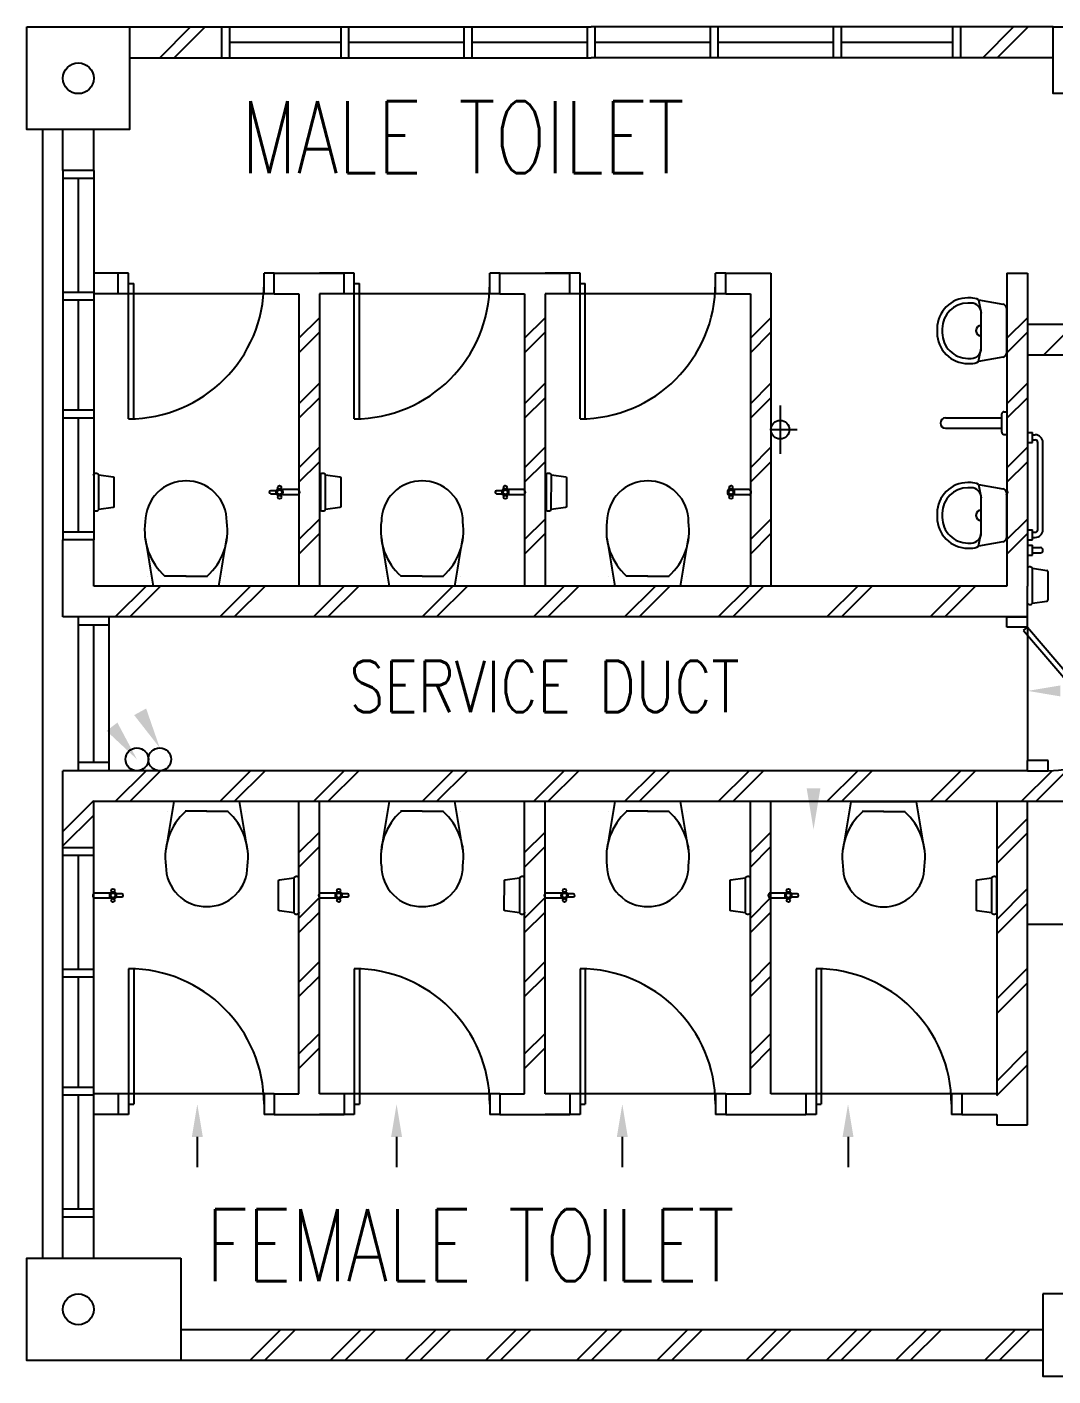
# Model space of a CAD drawing. Extents: x 1845062 to 1967303, y -845223 to -764674.
# Drawn here: x 1850165 to 1855165, y -790749 to -784174 of the extents above; entities that cross this region are included whole.
import ezdxf
from ezdxf.enums import TextEntityAlignment as Align

# ---------------------------------------------------------------- set-up
doc = ezdxf.new("R2010")
doc.units = 0
doc.header["$LTSCALE"] = 12
doc.header["$MEASUREMENT"] = 0
doc.linetypes.add('DIVIDE', pattern=[1.25, 0.5, -0.25, 0, -0.25, 0, -0.25])
doc.layers.get('0').update_dxf_attribs({"linetype": 'CONTINUOUS'})
for name, color, linetype in [('COL', 3, 'CONTINUOUS'), ('DIM', 7, 'CONTINUOUS'), ('DOOR', 5, 'CONTINUOUS'), ('DR', 7, 'CONTINUOUS'), ('DTEXT', 7, 'CONTINUOUS'), ('FITT', 5, 'CONTINUOUS'), ('H', 1, 'CONTINUOUS'), ('hatch', 7, 'CONTINUOUS'), ('RWDP', 145, 'CONTINUOUS'), ('SANI', 7, 'CONTINUOUS'), ('SP', 220, 'CONTINUOUS'), ('txt', 7, 'CONTINUOUS'), ('VP', 100, 'CONTINUOUS'), ('WALL', 2, 'CONTINUOUS'), ('WIN', 5, 'CONTINUOUS'), ('WP', 50, 'DIVIDE')]:
    doc.layers.add(name, color=color, linetype=linetype)
doc.styles.add('ROMANS', font='romans')

# ---------------------------------------------------------------- blocks, each defined once
blk = doc.blocks.new('UR1')
for p, q in [((104.2, 0), (-104.2, 0)), ((-150.5, -138.5), (-128.8, -20.5)), ((128.8, -20.5), (150.5, -138.5)), ((-150.5, -138.5), (-85, -125)), ((85, -125), (-85, -125)), ((150.5, -138.5), (85, -125)), ((-160, -175), (-160, -190)), ((-135, -175), (-135, -190)), ((135, -190), (135, -175)), ((160, -190), (160, -175)), ((-10, -315), (10, -315)), ((-10, -340), (10, -340))]:
    blk.add_line(p, q)
for centre, radius, start, end in [((-104.2, -25), 25, 90, 169.56252), ((104.2, -25), 25, 10.43748, 90), ((-85, -175), 50, 90, 180), ((0, -125), 26.1, 180, 0), ((85, -175), 50, 0, 90), ((-85, -175), 75, 150.86439, 180), ((-10, -190), 150, 180, 270), ((-10, -190), 125, 180, 270), ((10, -190), 125, 270, 0), ((10, -190), 150, 270, 0), ((85, -175), 75, 0, 29.13561)]:
    blk.add_arc(centre, radius, start, end)

msp = doc.modelspace()

# ---------------------------------------------------------------- linework, layer by layer
at = {"color": 0}
for p, q in [((1850239.7, -784674.1), (1850239.7, -790174.1)), ((1850750.4, -786851.4), (1850750.4, -786851.4)), ((1850940.4, -786851.4), (1850834.9, -786851.4)), ((1850939.5, -786851.4), (1851045, -786851.4)), ((1851129.5, -786851.4), (1851129.5, -786851.4)), ((1851900.6, -786851.4), (1851900.6, -786851.4)), ((1852090.6, -786851.4), (1851985.1, -786851.4)), ((1852089.7, -786851.4), (1852195.2, -786851.4)), ((1852279.7, -786851.4), (1852279.7, -786851.4)), ((1853000.2, -786851.4), (1853000.2, -786851.4)), ((1853190.2, -786851.4), (1853084.7, -786851.4)), ((1853189.3, -786851.4), (1853294.8, -786851.4)), ((1853379.3, -786851.4), (1853379.3, -786851.4)), ((1851099.8, -786899.1), (1850780.1, -786899.1)), ((1852250, -786899.1), (1851930.3, -786899.1)), ((1853349.6, -786899.1), (1853029.9, -786899.1)), ((1850850.8, -787996.8), (1850850.8, -787996.8)), ((1851200.2, -787949.1), (1850880.5, -787949.1)), ((1851040.8, -787996.8), (1850935.3, -787996.8)), ((1851039.9, -787996.8), (1851145.4, -787996.8)), ((1851229.9, -787996.8), (1851229.9, -787996.8)), ((1851900.6, -787996.8), (1851900.6, -787996.8)), ((1852250, -787949.1), (1851930.3, -787949.1)), ((1852090.6, -787996.8), (1851985.1, -787996.8)), ((1852089.7, -787996.8), (1852195.2, -787996.8)), ((1852279.7, -787996.8), (1852279.7, -787996.8)), ((1853000.2, -787996.8), (1853000.2, -787996.8)), ((1853349.6, -787949.1), (1853029.9, -787949.1)), ((1853190.2, -787996.8), (1853084.7, -787996.8)), ((1853189.3, -787996.8), (1853294.8, -787996.8)), ((1853379.3, -787996.8), (1853379.3, -787996.8)), ((1854149.9, -787998.1), (1854149.9, -787998.1)), ((1854499.3, -787950.3), (1854179.6, -787950.3)), ((1854339.9, -787998.1), (1854234.4, -787998.1)), ((1854339, -787998.1), (1854444.5, -787998.1)), ((1854529, -787998.1), (1854529, -787998.1)), ((1850994.8, -789584.1), (1850994.8, -789730.4)), ((1851965.8, -789584.1), (1851965.8, -789730.4)), ((1853065.8, -789584.1), (1853065.8, -789730.4)), ((1854165.8, -789584.1), (1854165.8, -789730.4))]:
    msp.add_line(p, q, dxfattribs=at)
at = {"color": 0, "linetype": 'Continuous'}
for p, q in [((1854641.1, -786079.5), (1854915.1, -786079.5)), ((1854641.1, -786079.5), (1854915.1, -786079.5)), ((1854915.1, -786149.5), (1854915.1, -786059.5)), ((1854915.1, -786149.5), (1854915.1, -786059.5)), ((1854925.1, -786049.5), (1854940.1, -786049.5)), ((1854641.1, -786129.5), (1854915.1, -786129.5)), ((1854641.1, -786129.5), (1854915.1, -786129.5)), ((1854925.1, -786159.5), (1854940.1, -786159.5))]:
    msp.add_line(p, q, dxfattribs=at)
for centre, radius, start, end in [((1854641.1, -786104.5), 25, 90, 270), ((1854925.1, -786059.5), 10, 90, 180), ((1854925.1, -786059.5), 10, 90, 180), ((1854925.1, -786149.5), 10, 180, 270), ((1854925.1, -786149.5), 10, 180, 270)]:
    msp.add_arc(centre, radius, start, end, dxfattribs=at)
at = {"color": 0}
for centre, radius, start, end in [((1850938.7, -786584.2), 197.4, 88.97321, 180.48306), ((1850941.2, -786584.2), 197.4, 359.51694, 91.02679), ((1852088.9, -786584.2), 197.4, 88.97321, 180.48306), ((1852091.4, -786584.2), 197.4, 359.51694, 91.02679), ((1853188.5, -786584.2), 197.4, 88.97321, 180.48306), ((1853191, -786584.2), 197.4, 359.51694, 91.02679), ((1851034.8, -786628.9), 296.7, 171.65588, 228.23122), ((1850845.1, -786628.9), 296.7, 311.76878, 8.34412), ((1852185, -786628.9), 296.7, 171.65588, 228.23122), ((1851995.3, -786628.9), 296.7, 311.76878, 8.34412), ((1853284.6, -786628.9), 296.7, 171.65588, 228.23122), ((1853094.9, -786628.9), 296.7, 311.76878, 8.34412), ((1874709.6, -782824.6), 24273.9, 189.10107, 189.66319), ((1827170.3, -782824.6), 24273.9, 350.33681, 350.89893), ((1875859.8, -782824.6), 24273.9, 189.10107, 189.66319), ((1828320.5, -782824.6), 24273.9, 350.33681, 350.89893), ((1876959.4, -782824.6), 24273.9, 189.10107, 189.66319), ((1829420.1, -782824.6), 24273.9, 350.33681, 350.89893), ((1851135.2, -788219.3), 296.7, 131.76878, 188.34412), ((1874810, -792023.6), 24273.9, 170.33681, 170.89893), ((1850945.5, -788219.3), 296.7, 351.65588, 48.23122), ((1827270.7, -792023.6), 24273.9, 9.10107, 9.66319), ((1852185, -788219.3), 296.7, 131.76878, 188.34412), ((1875859.8, -792023.6), 24273.9, 170.33681, 170.89893), ((1851995.3, -788219.3), 296.7, 351.65588, 48.23122), ((1828320.5, -792023.6), 24273.9, 9.10107, 9.66319), ((1853284.6, -788219.3), 296.7, 131.76878, 188.34412), ((1876959.4, -792023.6), 24273.9, 170.33681, 170.89893), ((1853094.9, -788219.3), 296.7, 351.65588, 48.23122), ((1829420.1, -792023.6), 24273.9, 9.10107, 9.66319), ((1854434.3, -788220.6), 296.7, 131.76878, 188.34412), ((1878109.1, -792024.9), 24273.9, 170.33681, 170.89893), ((1854244.6, -788220.6), 296.7, 351.65588, 48.23122), ((1830569.8, -792024.9), 24273.9, 9.10107, 9.66319), ((1851039.1, -788264.1), 197.4, 179.51694, 271.02679), ((1851041.6, -788264.1), 197.4, 268.97321, 0.48306), ((1852088.9, -788264.1), 197.4, 179.51694, 271.02679), ((1852091.4, -788264.1), 197.4, 268.97321, 0.48306), ((1853188.5, -788264.1), 197.4, 179.51694, 271.02679), ((1853191, -788264.1), 197.4, 268.97321, 0.48306), ((1854338.2, -788265.3), 197.4, 179.51694, 271.02679), ((1854340.7, -788265.3), 197.4, 268.97321, 0.48306)]:
    msp.add_arc(centre, radius, start, end, dxfattribs=at)
for points in [[(1855200.5, -787383.2), (1855200.5, -787436.6), (1855040.5, -787409.9)], [(1850968.1, -789584.1), (1851021.5, -789584.1), (1850994.8, -789424.1)], [(1851939.1, -789584.1), (1851992.4, -789584.1), (1851965.8, -789424.1)], [(1853039.1, -789584.1), (1853092.4, -789584.1), (1853065.8, -789424.1)], [(1854139.1, -789584.1), (1854192.4, -789584.1), (1854165.8, -789424.1)]]:
    msp.add_solid(points, dxfattribs=at)
at = {"layer": 'COL', "color": 0}
for points in [[(1850164.7, -784174.1), (1850664.7, -784174.1), (1850664.7, -784674.1), (1850164.7, -784674.1)], [(1850164.7, -784174.1), (1850664.7, -784174.1), (1850664.7, -784674.1), (1850164.7, -784674.1)], [(1855164.7, -784174.1), (1855664.7, -784174.1), (1855664.7, -784499.1), (1855164.7, -784499.1)], [(1850914.7, -790174.1), (1850914.7, -790674.1), (1850164.7, -790674.1), (1850164.7, -790174.1)], [(1855114.7, -790349.1), (1855114.7, -790749.1), (1855714.7, -790749.1), (1855714.7, -790349.1)]]:
    msp.add_lwpolyline(points, close=True, dxfattribs=at)
at = {"layer": 'DOOR', "color": 0}
for p, q in [((1854940.1, -787099.1), (1854940.1, -787049.1)), ((1854940.1, -787049.1), (1855040.1, -787049.1)), ((1854940.1, -787049.1), (1855040.1, -787049.1)), ((1855040.1, -787099.1), (1855040.1, -787049.1)), ((1855040.1, -787099.1), (1854940.1, -787099.1)), ((1855020.7, -787115), (1855040.1, -787099.1)), ((1855020.7, -787115), (1855494.3, -787670.1)), ((1855040.1, -787099.1), (1855513.1, -787653.6)), ((1855040.5, -787099.1), (1855040.5, -787749.1)), ((1855140.5, -787749.1), (1855040.5, -787749.1)), ((1855040.5, -787799.1), (1855040.5, -787749.1)), ((1855140.5, -787799.1), (1855140.5, -787749.1)), ((1855040.5, -787799.1), (1855140.5, -787799.1))]:
    msp.add_line(p, q, dxfattribs=at)
msp.add_arc((1855140.5, -787249.1), 550, 270, 312.65239, dxfattribs=at)
at = {"layer": 'DR', "color": 0}
for p, q in [((1850609.7, -785474.1), (1850609.7, -785374.1)), ((1850659.7, -785374.1), (1850609.7, -785374.1)), ((1850659.7, -786084.1), (1850659.7, -785374.1)), ((1850659.7, -785474.1), (1850659.7, -785374.1)), ((1851369.7, -785374.1), (1851319.7, -785374.1)), ((1851319.7, -785474.1), (1851319.7, -785374.1)), ((1851369.7, -785474.1), (1851369.7, -785374.1)), ((1851709.7, -785474.1), (1851709.7, -785374.1)), ((1851759.7, -785374.1), (1851709.7, -785374.1)), ((1851759.7, -786084.1), (1851759.7, -785374.1)), ((1851759.7, -785474.1), (1851759.7, -785374.1)), ((1852469.7, -785374.1), (1852419.7, -785374.1)), ((1852419.7, -785474.1), (1852419.7, -785374.1)), ((1852469.7, -785474.1), (1852469.7, -785374.1)), ((1852809.7, -785474.1), (1852809.7, -785374.1)), ((1852859.7, -785374.1), (1852809.7, -785374.1)), ((1852859.7, -786084.1), (1852859.7, -785374.1)), ((1852859.7, -785474.1), (1852859.7, -785374.1)), ((1853569.7, -785374.1), (1853519.7, -785374.1)), ((1853519.7, -785474.1), (1853519.7, -785374.1)), ((1853569.7, -785474.1), (1853569.7, -785374.1)), ((1850659.7, -785424.1), (1850684.7, -785424.1)), ((1850684.7, -786083.6), (1850684.7, -785424.1)), ((1851759.7, -785424.1), (1851784.7, -785424.1)), ((1851784.7, -786083.6), (1851784.7, -785424.1)), ((1852859.7, -785424.1), (1852884.7, -785424.1)), ((1852884.7, -786083.6), (1852884.7, -785424.1)), ((1850659.7, -785474.1), (1850609.7, -785474.1)), ((1851319.7, -785474.1), (1850659.7, -785474.1)), ((1851369.7, -785474.1), (1851319.7, -785474.1)), ((1851759.7, -785474.1), (1851709.7, -785474.1)), ((1852419.7, -785474.1), (1851759.7, -785474.1)), ((1852469.7, -785474.1), (1852419.7, -785474.1)), ((1852859.7, -785474.1), (1852809.7, -785474.1)), ((1853519.7, -785474.1), (1852859.7, -785474.1)), ((1853569.7, -785474.1), (1853519.7, -785474.1)), ((1853789.7, -786136.6), (1853917.8, -786136.6)), ((1850659.7, -788764.1), (1850659.7, -789474.1)), ((1850684.7, -788764.6), (1850684.7, -789424.1)), ((1851759.7, -788764.1), (1851759.7, -789474.1)), ((1851784.7, -788764.6), (1851784.7, -789424.1)), ((1852859.7, -788764.1), (1852859.7, -789474.1)), ((1852884.7, -788764.6), (1852884.7, -789424.1)), ((1854009.9, -788764.1), (1854009.9, -789474.1)), ((1854034.9, -788764.6), (1854034.9, -789424.1)), ((1850609.7, -789374.1), (1850609.7, -789474.1)), ((1850659.7, -789374.1), (1850609.7, -789374.1)), ((1850659.7, -789374.1), (1850659.7, -789474.1)), ((1851319.7, -789374.1), (1850659.7, -789374.1)), ((1851369.7, -789374.1), (1851319.7, -789374.1)), ((1851319.7, -789374.1), (1851319.7, -789474.1)), ((1851369.7, -789374.1), (1851369.7, -789474.1)), ((1851709.7, -789374.1), (1851709.7, -789474.1)), ((1851759.7, -789374.1), (1851709.7, -789374.1)), ((1851759.7, -789374.1), (1851759.7, -789474.1)), ((1852419.7, -789374.1), (1851759.7, -789374.1)), ((1852469.7, -789374.1), (1852419.7, -789374.1)), ((1852419.7, -789374.1), (1852419.7, -789474.1)), ((1852469.7, -789374.1), (1852469.7, -789474.1)), ((1852809.7, -789374.1), (1852809.7, -789474.1)), ((1852859.7, -789374.1), (1852809.7, -789374.1)), ((1852859.7, -789374.1), (1852859.7, -789474.1)), ((1853519.7, -789374.1), (1852859.7, -789374.1)), ((1853569.7, -789374.1), (1853519.7, -789374.1)), ((1853519.7, -789374.1), (1853519.7, -789474.1)), ((1853569.7, -789374.1), (1853569.7, -789474.1)), ((1853959.9, -789374.1), (1853959.9, -789474.1)), ((1854009.9, -789374.1), (1853959.9, -789374.1)), ((1854009.9, -789374.1), (1854009.9, -789474.1)), ((1854669.9, -789374.1), (1854009.9, -789374.1)), ((1854719.9, -789374.1), (1854669.9, -789374.1)), ((1854669.9, -789374.1), (1854669.9, -789474.1)), ((1854719.9, -789374.1), (1854719.9, -789474.1)), ((1850659.7, -789424.1), (1850684.7, -789424.1)), ((1851759.7, -789424.1), (1851784.7, -789424.1)), ((1852859.7, -789424.1), (1852884.7, -789424.1)), ((1854009.9, -789424.1), (1854034.9, -789424.1)), ((1850659.7, -789474.1), (1850609.7, -789474.1)), ((1851369.7, -789474.1), (1851319.7, -789474.1)), ((1851759.7, -789474.1), (1851709.7, -789474.1)), ((1852469.7, -789474.1), (1852419.7, -789474.1)), ((1852859.7, -789474.1), (1852809.7, -789474.1)), ((1853569.7, -789474.1), (1853519.7, -789474.1)), ((1854009.9, -789474.1), (1853959.9, -789474.1)), ((1854719.9, -789474.1), (1854669.9, -789474.1))]:
    msp.add_line(p, q, dxfattribs=at)
msp.add_lwpolyline([(1853835, -786019.3), (1853835, -786136.6), (1853835, -786253.9)], dxfattribs=at)
msp.add_circle((1853835, -786136.6), 45.3, dxfattribs=at)
for centre, start, end in [((1850659.7, -785424.1), 270, 0), ((1851759.7, -785424.1), 270, 0), ((1852859.7, -785424.1), 270, 0), ((1850659.7, -789424.1), 0, 90), ((1851759.7, -789424.1), 0, 90), ((1852859.7, -789424.1), 0, 90), ((1854009.9, -789424.1), 0, 90)]:
    msp.add_arc(centre, 660, start, end, dxfattribs=at)
at = {"layer": 'DTEXT', "color": 0}
for p, q in [((1855065.1, -786812.5), (1855134.8, -786822.4)), ((1855065.1, -786982.2), (1855134.8, -786972.4))]:
    msp.add_line(p, q, dxfattribs=at)
for centre, radius, start, end in [((1855051.8, -786822.3), 16.5, 36.48754, 135.31437), ((1855134.1, -786827.3), 5, 0, 81.97227), ((1855051.8, -786972.3), 16.5, 224.68563, 323.51246), ((1855134.1, -786967.4), 5, 278.02773, 0)]:
    msp.add_arc(centre, radius, start, end, dxfattribs=at)
at = {"layer": 'FITT', "color": 0}
for p, q in [((1851390.6, -786431.7), (1851390.6, -786424.9)), ((1851400.6, -786431.7), (1851400.6, -786424.9)), ((1851484.2, -786429.1), (1851407.8, -786429.1)), ((1852490.6, -786431.7), (1852490.6, -786424.9)), ((1852500.6, -786431.7), (1852500.6, -786424.9)), ((1852584.2, -786429.1), (1852507.8, -786429.1)), ((1853590.6, -786431.7), (1853590.6, -786424.9)), ((1853600.6, -786431.7), (1853600.6, -786424.9)), ((1853684.2, -786429.1), (1853607.8, -786429.1)), ((1851390.6, -786458.4), (1851390.6, -786451.6)), ((1851400.6, -786458.4), (1851400.6, -786451.6)), ((1851484.2, -786454.1), (1851407.8, -786454.1)), ((1852490.6, -786458.4), (1852490.6, -786451.6)), ((1852500.6, -786458.4), (1852500.6, -786451.6)), ((1852584.2, -786454.1), (1852507.8, -786454.1)), ((1853590.6, -786458.4), (1853590.6, -786451.6)), ((1853600.6, -786458.4), (1853600.6, -786451.6)), ((1853684.2, -786454.1), (1853607.8, -786454.1)), ((1850495.2, -788394.1), (1850571.5, -788394.1)), ((1850495.2, -788394.1), (1850571.5, -788394.1)), ((1850578.8, -788389.8), (1850578.8, -788396.6)), ((1850588.8, -788389.8), (1850588.8, -788396.6)), ((1851595.2, -788394.1), (1851671.5, -788394.1)), ((1851678.8, -788389.8), (1851678.8, -788396.6)), ((1851688.8, -788389.8), (1851688.8, -788396.6)), ((1852695.2, -788394.1), (1852771.5, -788394.1)), ((1852778.8, -788389.8), (1852778.8, -788396.6)), ((1852788.8, -788389.8), (1852788.8, -788396.6)), ((1853786.4, -788394.1), (1853862.8, -788394.1)), ((1853870, -788389.8), (1853870, -788396.6)), ((1853880, -788389.8), (1853880, -788396.6)), ((1850495.2, -788419.1), (1850571.6, -788419.1)), ((1850495.2, -788419.1), (1850571.6, -788419.1)), ((1850578.8, -788416.5), (1850578.8, -788423.3)), ((1850588.8, -788416.5), (1850588.8, -788423.3)), ((1851595.2, -788419.1), (1851671.6, -788419.1)), ((1851678.8, -788416.5), (1851678.8, -788423.3)), ((1851688.8, -788416.5), (1851688.8, -788423.3)), ((1852695.2, -788419.1), (1852771.6, -788419.1)), ((1852778.8, -788416.5), (1852778.8, -788423.3)), ((1852788.8, -788416.5), (1852788.8, -788423.3)), ((1853786.4, -788419.1), (1853862.8, -788419.1)), ((1853870, -788416.5), (1853870, -788423.3)), ((1853880, -788416.5), (1853880, -788423.3))]:
    msp.add_line(p, q, dxfattribs=at)
at = {"layer": 'FITT', "color": 0, "elevation": 0}
for points in [[(1851379.8, -786434.1), (1851353.1, -786434.2, 1), (1851353.1, -786449.2), (1851379.8, -786449.1)], [(1852479.8, -786434.1), (1852453.1, -786434.2, 1), (1852453.1, -786449.2), (1852479.8, -786449.1)], [(1850599.6, -788414.1), (1850626.3, -788414, 1), (1850626.3, -788399), (1850599.6, -788399.1)], [(1851699.6, -788414.1), (1851726.3, -788414, 1), (1851726.3, -788399), (1851699.6, -788399.1)], [(1852799.6, -788414.1), (1852826.3, -788414, 1), (1852826.3, -788399), (1852799.6, -788399.1)], [(1853890.8, -788414.1), (1853917.5, -788414, 1), (1853917.5, -788399), (1853890.8, -788399.1)]]:
    msp.add_lwpolyline(points, format="xyb", dxfattribs=at)
at = {"layer": 'FITT', "color": 0}
for centre, radius in [((1851395.6, -786441.6), 11.1), ((1851395.6, -786417.9), 8.61), ((1852495.6, -786441.6), 11.1), ((1852495.6, -786417.9), 8.61), ((1853595.6, -786441.6), 11.1), ((1853595.6, -786417.9), 8.61), ((1851395.6, -786465.4), 8.61), ((1852495.6, -786465.4), 8.61), ((1853595.6, -786465.4), 8.61), ((1850583.8, -788406.6), 11.1), ((1850583.8, -788382.8), 8.61), ((1851683.8, -788406.6), 11.1), ((1851683.8, -788382.8), 8.61), ((1852783.8, -788406.6), 11.1), ((1852783.8, -788382.8), 8.61), ((1853875, -788406.6), 11.1), ((1853875, -788382.8), 8.61), ((1850583.8, -788430.3), 8.61), ((1851683.8, -788430.3), 8.61), ((1852783.8, -788430.3), 8.61), ((1853875, -788430.3), 8.61)]:
    msp.add_circle(centre, radius, dxfattribs=at)
for centre, radius, start, end in [((1851395.6, -786441.6), 17.5, 106.78275, 253.2851), ((1851395.6, -786441.6), 17.5, 286.78275, 73.2851), ((1851480.9, -786441.6), 12.9, 284.6714, 75.39645), ((1852495.6, -786441.6), 17.5, 106.78275, 253.2851), ((1852495.6, -786441.6), 17.5, 286.78275, 73.2851), ((1852580.9, -786441.6), 12.9, 284.6714, 75.39645), ((1853595.6, -786441.6), 17.5, 106.78275, 253.2851), ((1853595.6, -786441.6), 17.5, 286.78275, 73.2851), ((1853680.9, -786441.6), 12.9, 284.6714, 75.39645), ((1854931.3, -786441.6), 12.9, 284.6714, 75.39645), ((1850498.4, -788406.6), 12.9, 104.6714, 255.39645), ((1850583.8, -788406.6), 17.5, 106.78275, 253.2851), ((1850583.8, -788406.6), 17.5, 286.78275, 73.2851), ((1851598.4, -788406.6), 12.9, 104.6714, 255.39645), ((1851683.8, -788406.6), 17.5, 106.78275, 253.2851), ((1851683.8, -788406.6), 17.5, 286.78275, 73.2851), ((1852698.4, -788406.6), 12.9, 104.6714, 255.39645), ((1852783.8, -788406.6), 17.5, 106.78275, 253.2851), ((1852783.8, -788406.6), 17.5, 286.78275, 73.2851), ((1853789.7, -788406.6), 12.9, 104.6714, 255.39645), ((1853875, -788406.6), 17.5, 106.78275, 253.2851), ((1853875, -788406.6), 17.5, 286.78275, 73.2851)]:
    msp.add_arc(centre, radius, start, end, dxfattribs=at)
at = {"layer": 'H', "color": 0}
for p, q in [((1850811.5, -784324.1), (1850961.5, -784174.1)), ((1850882.2, -784324.1), (1851032.2, -784174.1)), ((1854822.2, -784324.1), (1854972.2, -784174.1)), ((1854892.9, -784324.1), (1855042.9, -784174.1)), ((1851489.7, -785691), (1851589.7, -785591)), ((1852589.7, -785691), (1852689.7, -785591)), ((1853689.7, -785691), (1853789.7, -785591)), ((1854940.1, -785691), (1855040.1, -785591)), ((1855118.1, -785774.3), (1855268.1, -785624.3)), ((1851489.7, -785761.7), (1851589.7, -785661.7)), ((1852589.7, -785761.7), (1852689.7, -785661.7)), ((1853689.7, -785761.7), (1853789.7, -785661.7)), ((1854940.1, -785761.7), (1855040.1, -785661.7)), ((1851489.7, -786010.5), (1851589.7, -785910.5)), ((1852589.7, -786010.5), (1852689.7, -785910.5)), ((1853689.7, -786010.5), (1853789.7, -785910.5)), ((1854940.1, -786010.5), (1855040.1, -785910.5)), ((1851489.7, -786081.2), (1851589.7, -785981.2)), ((1852589.7, -786081.2), (1852689.7, -785981.2)), ((1853689.7, -786081.2), (1853789.7, -785981.2)), ((1854940.1, -786081.2), (1855040.1, -785981.2)), ((1851489.7, -786322.3), (1851589.7, -786222.3)), ((1852589.7, -786322.3), (1852689.7, -786222.3)), ((1853689.7, -786322.3), (1853789.7, -786222.3)), ((1854940.1, -786322.3), (1855040.1, -786222.3)), ((1851489.7, -786393), (1851589.7, -786293)), ((1852589.7, -786393), (1852689.7, -786293)), ((1853689.7, -786393), (1853789.7, -786293)), ((1854940.1, -786393), (1855040.1, -786293)), ((1851489.7, -786672.6), (1851589.7, -786572.6)), ((1852589.7, -786672.6), (1852689.7, -786572.6)), ((1853689.7, -786672.6), (1853789.7, -786572.6)), ((1854940.1, -786672.6), (1855040.1, -786572.6)), ((1851489.7, -786743.3), (1851589.7, -786643.3)), ((1852589.7, -786743.3), (1852689.7, -786643.3)), ((1853689.7, -786743.3), (1853789.7, -786643.3)), ((1854940.1, -786743.3), (1855040.1, -786643.3)), ((1850594.9, -787049.1), (1850744.9, -786899.1)), ((1850665.6, -787049.1), (1850815.6, -786899.1)), ((1851103.8, -787049.1), (1851253.8, -786899.1)), ((1851174.6, -787049.1), (1851324.6, -786899.1)), ((1851560.6, -787049.1), (1851710.6, -786899.1)), ((1851631.4, -787049.1), (1851781.4, -786899.1)), ((1852090.1, -787049.1), (1852240.1, -786899.1)), ((1852160.8, -787049.1), (1852310.8, -786899.1)), ((1852632.8, -787049.1), (1852782.8, -786899.1)), ((1852703.5, -787049.1), (1852853.5, -786899.1)), ((1853076.8, -787049.1), (1853226.8, -786899.1)), ((1853147.5, -787049.1), (1853297.5, -786899.1)), ((1853533.6, -787049.1), (1853683.6, -786899.1)), ((1853604.3, -787049.1), (1853754.3, -786899.1)), ((1854063.1, -787049.1), (1854213.1, -786899.1)), ((1854063.1, -787049.1), (1854213.1, -786899.1)), ((1854133.8, -787049.1), (1854283.8, -786899.1)), ((1854133.8, -787049.1), (1854283.8, -786899.1)), ((1854566, -787049.1), (1854716, -786899.1)), ((1854566, -787049.1), (1854716, -786899.1)), ((1854636.7, -787049.1), (1854786.7, -786899.1)), ((1854636.7, -787049.1), (1854786.7, -786899.1)), ((1850594.9, -787949.1), (1850744.9, -787799.1)), ((1850665.6, -787949.1), (1850815.6, -787799.1)), ((1851103.8, -787949.1), (1851253.8, -787799.1)), ((1851174.6, -787949.1), (1851324.6, -787799.1)), ((1851560.6, -787949.1), (1851710.6, -787799.1)), ((1851631.4, -787949.1), (1851781.4, -787799.1)), ((1852090.1, -787949.1), (1852240.1, -787799.1)), ((1852160.8, -787949.1), (1852310.8, -787799.1)), ((1852632.8, -787949.1), (1852782.8, -787799.1)), ((1852703.5, -787949.1), (1852853.5, -787799.1)), ((1853076.8, -787949.1), (1853226.8, -787799.1)), ((1853147.5, -787949.1), (1853297.5, -787799.1)), ((1853533.6, -787949.1), (1853683.6, -787799.1)), ((1853604.3, -787949.1), (1853754.3, -787799.1)), ((1854063.1, -787949.1), (1854213.1, -787799.1)), ((1854133.8, -787949.1), (1854283.8, -787799.1)), ((1854566, -787949.1), (1854716, -787799.1)), ((1854636.7, -787949.1), (1854786.7, -787799.1)), ((1855010.1, -787949.1), (1855160.1, -787799.1)), ((1855080.8, -787949.1), (1855230.8, -787799.1)), ((1850339.7, -788094.9), (1850489.7, -787944.9)), ((1850339.7, -788165.6), (1850489.7, -788015.6)), ((1854890.1, -788181.2), (1855040.1, -788031.2)), ((1851489.7, -788197.7), (1851589.7, -788097.7)), ((1852589.7, -788197.7), (1852689.7, -788097.7)), ((1853689.7, -788197.7), (1853789.7, -788097.7)), ((1854890.1, -788251.9), (1855040.1, -788101.9)), ((1851489.7, -788268.4), (1851589.7, -788168.4)), ((1852589.7, -788268.4), (1852689.7, -788168.4)), ((1853689.7, -788268.4), (1853789.7, -788168.4)), ((1854890.1, -788523.3), (1855040.1, -788373.3)), ((1851489.7, -788517.2), (1851589.7, -788417.2)), ((1852589.7, -788517.2), (1852689.7, -788417.2)), ((1853689.7, -788517.2), (1853789.7, -788417.2)), ((1854890.1, -788594), (1855040.1, -788444)), ((1851489.7, -788587.9), (1851589.7, -788487.9)), ((1852589.7, -788587.9), (1852689.7, -788487.9)), ((1853689.7, -788587.9), (1853789.7, -788487.9)), ((1851489.7, -788829), (1851589.7, -788729)), ((1852589.7, -788829), (1852689.7, -788729)), ((1853689.7, -788829), (1853789.7, -788729)), ((1851489.7, -788899.8), (1851589.7, -788799.8)), ((1852589.7, -788899.8), (1852689.7, -788799.8)), ((1853689.7, -788899.8), (1853789.7, -788799.8)), ((1854890.1, -788911.5), (1855040.1, -788761.5)), ((1854890.1, -788982.2), (1855040.1, -788832.2)), ((1851489.7, -789179.3), (1851589.7, -789079.3)), ((1852589.7, -789179.3), (1852689.7, -789079.3)), ((1853689.7, -789179.3), (1853789.7, -789079.3)), ((1851489.7, -789250.1), (1851589.7, -789150.1)), ((1852589.7, -789250.1), (1852689.7, -789150.1)), ((1853689.7, -789250.1), (1853789.7, -789150.1)), ((1854890.1, -789311.5), (1855040.1, -789161.5)), ((1854890.1, -789382.2), (1855040.1, -789232.2))]:
    msp.add_line(p, q, dxfattribs=at)
at = {"layer": 'hatch', "color": 0}
for p, q in [((1851250.1, -790674.1), (1851400.1, -790524.1)), ((1851250.1, -790674.1), (1851400.1, -790524.1)), ((1851250.1, -790674.1), (1851400.1, -790524.1)), ((1851321.7, -790674.1), (1851471.7, -790524.1)), ((1851321.7, -790674.1), (1851471.7, -790524.1)), ((1851321.7, -790674.1), (1851471.7, -790524.1)), ((1851641.6, -790674.1), (1851791.6, -790524.1)), ((1851641.6, -790674.1), (1851791.6, -790524.1)), ((1851641.6, -790674.1), (1851791.6, -790524.1)), ((1851713.2, -790674.1), (1851863.2, -790524.1)), ((1851713.2, -790674.1), (1851863.2, -790524.1)), ((1851713.2, -790674.1), (1851863.2, -790524.1)), ((1852006.8, -790674.1), (1852156.8, -790524.1)), ((1852006.8, -790674.1), (1852156.8, -790524.1)), ((1852006.8, -790674.1), (1852156.8, -790524.1)), ((1852078.4, -790674.1), (1852228.4, -790524.1)), ((1852078.4, -790674.1), (1852228.4, -790524.1)), ((1852078.4, -790674.1), (1852228.4, -790524.1)), ((1852398.3, -790674.1), (1852548.3, -790524.1)), ((1852398.3, -790674.1), (1852548.3, -790524.1)), ((1852398.3, -790674.1), (1852548.3, -790524.1)), ((1852469.9, -790674.1), (1852619.9, -790524.1)), ((1852469.9, -790674.1), (1852619.9, -790524.1)), ((1852469.9, -790674.1), (1852619.9, -790524.1)), ((1852842.1, -790674.1), (1852992.1, -790524.1)), ((1852842.1, -790674.1), (1852992.1, -790524.1)), ((1852842.1, -790674.1), (1852992.1, -790524.1)), ((1852913.8, -790674.1), (1853063.8, -790524.1)), ((1852913.8, -790674.1), (1853063.8, -790524.1)), ((1852913.8, -790674.1), (1853063.8, -790524.1)), ((1853233.6, -790674.1), (1853383.6, -790524.1)), ((1853233.6, -790674.1), (1853383.6, -790524.1)), ((1853233.6, -790674.1), (1853383.6, -790524.1)), ((1853305.2, -790674.1), (1853455.2, -790524.1)), ((1853305.2, -790674.1), (1853455.2, -790524.1)), ((1853305.2, -790674.1), (1853455.2, -790524.1)), ((1853667.6, -790674.1), (1853817.6, -790524.1)), ((1853667.6, -790674.1), (1853817.6, -790524.1)), ((1853667.6, -790674.1), (1853817.6, -790524.1)), ((1853739.2, -790674.1), (1853889.2, -790524.1)), ((1853739.2, -790674.1), (1853889.2, -790524.1)), ((1853739.2, -790674.1), (1853889.2, -790524.1)), ((1854059.1, -790674.1), (1854209.1, -790524.1)), ((1854059.1, -790674.1), (1854209.1, -790524.1)), ((1854059.1, -790674.1), (1854209.1, -790524.1)), ((1854130.7, -790674.1), (1854280.7, -790524.1)), ((1854130.7, -790674.1), (1854280.7, -790524.1)), ((1854130.7, -790674.1), (1854280.7, -790524.1)), ((1854397.5, -790674.1), (1854547.5, -790524.1)), ((1854397.5, -790674.1), (1854547.5, -790524.1)), ((1854397.5, -790674.1), (1854547.5, -790524.1)), ((1854469.2, -790674.1), (1854619.2, -790524.1)), ((1854469.2, -790674.1), (1854619.2, -790524.1)), ((1854469.2, -790674.1), (1854619.2, -790524.1)), ((1854830.4, -790674.1), (1854980.4, -790524.1)), ((1854830.4, -790674.1), (1854980.4, -790524.1)), ((1854830.4, -790674.1), (1854980.4, -790524.1)), ((1854902, -790674.1), (1855052, -790524.1)), ((1854902, -790674.1), (1855052, -790524.1))]:
    msp.add_line(p, q, dxfattribs=at)
at = {"layer": 'RWDP', "color": 0}
for centre in [(1850414.7, -784424.1), (1850414.7, -790424.1)]:
    msp.add_circle(centre, 75, dxfattribs=at)
at = {"layer": 'SANI', "color": 0}
for points in [[(1850514.4, -786526.4), (1850514.7, -786356.8, 0.565426), (1850486.5, -786359.4, 0.460184)], [(1850514.4, -786526.4), (1850514.7, -786356.8, 0.565426), (1850486.5, -786359.4, 0.460184)], [(1850489.7, -786355), (1850489.7, -786528.2, 0.460184), (1850514.7, -786526.4)], [(1850489.7, -786355), (1850489.7, -786528.2, 0.460184), (1850514.7, -786526.4)], [(1850514.7, -786356.8), (1850584.4, -786366.7, -0.373687), (1850588.7, -786371.7), (1850588.5, -786511.8, -0.373687), (1850584.2, -786516.7), (1850514.4, -786526.5)], [(1851619.9, -786526.4), (1851620.2, -786356.8, 0.460184), (1851595.2, -786355, 0.460184)], [(1851595.2, -786355), (1851595.2, -786528.2, 0.460184), (1851620.2, -786526.4)], [(1851620.2, -786356.8), (1851689.9, -786366.7, -0.373687), (1851694.2, -786371.7), (1851694, -786511.8, -0.373687), (1851689.7, -786516.7), (1851619.9, -786526.5)], [(1852719.9, -786526.4), (1852720.2, -786356.8, 0.460184), (1852695.2, -786355, 0.460184)], [(1852695.2, -786355), (1852695.2, -786528.2, 0.460184), (1852720.2, -786526.4)], [(1852720.2, -786356.8), (1852789.9, -786366.7, -0.373687), (1852794.2, -786371.7), (1852794, -786511.8, -0.373687), (1852789.7, -786516.7), (1852719.9, -786526.5)], [(1851464.7, -788491.4), (1851395, -788481.5, -0.373687), (1851390.7, -788476.5), (1851390.9, -788336.4, -0.373687), (1851395.2, -788331.5), (1851464.9, -788321.7)], [(1851489.7, -788493.2), (1851489.7, -788320, 0.460184), (1851464.7, -788321.8)], [(1851464.9, -788321.8), (1851464.7, -788491.4, 0.565426), (1851492.8, -788488.8, 0.460184)], [(1852564.7, -788491.4), (1852495, -788481.5, -0.373687), (1852490.7, -788476.5), (1852490.9, -788336.4, -0.373687), (1852495.2, -788331.5), (1852564.9, -788321.7)], [(1852589.7, -788493.2), (1852589.7, -788320, 0.460184), (1852564.7, -788321.8)], [(1852564.9, -788321.8), (1852564.7, -788491.4, 0.565426), (1852592.8, -788488.8, 0.460184)], [(1853664.7, -788491.4), (1853595, -788481.5, -0.373687), (1853590.7, -788476.5), (1853590.9, -788336.4, -0.373687), (1853595.2, -788331.5), (1853664.9, -788321.7)], [(1853689.7, -788493.2), (1853689.7, -788320, 0.460184), (1853664.7, -788321.8)], [(1853664.9, -788321.8), (1853664.7, -788491.4, 0.565426), (1853692.8, -788488.8, 0.460184)], [(1854865.1, -788491.4), (1854795.4, -788481.5, -0.373687), (1854791.1, -788476.5), (1854791.3, -788336.4, -0.373687), (1854795.6, -788331.5), (1854865.3, -788321.7)], [(1854890.1, -788493.2), (1854890.1, -788320, 0.460184), (1854865.1, -788321.8)], [(1854865.3, -788321.8), (1854865.1, -788491.4, 0.565426), (1854893.2, -788488.8, 0.460184)]]:
    msp.add_lwpolyline(points, format="xyb", dxfattribs=at)
at = {"layer": 'SP', "color": 0}
msp.add_circle((1850700.4, -787743.4), 55.7, dxfattribs=at)
msp.add_circle((1850700.4, -787743.4), 55.7, dxfattribs=at)
at = {"layer": 'SP', "color": 0, "linetype": 'ByBlock'}
msp.add_solid([(1850605.2, -787564.3), (1850552.3, -787604.8), (1850700.4, -787743.4)], dxfattribs=at)
at = {"layer": 'VP', "color": 0}
msp.add_circle((1850811.8, -787743.4), 55.7, dxfattribs=at)
msp.add_circle((1850811.8, -787743.4), 55.7, dxfattribs=at)
msp.add_solid([(1850745.5, -787496), (1850687, -787527.9), (1850811.8, -787687.7)], dxfattribs=at)
at = {"layer": 'WALL', "color": 0}
for p, q in [((1850664.7, -784174.1), (1851114.7, -784174.1)), ((1851114.7, -784324.1), (1851114.7, -784174.1)), ((1851114.7, -784324.1), (1851114.7, -784174.1)), ((1855164.7, -784174.1), (1854714.7, -784174.1)), ((1854714.7, -784324.1), (1854714.7, -784174.1)), ((1854714.7, -784324.1), (1854714.7, -784174.1)), ((1850664.7, -784324.1), (1851114.7, -784324.1)), ((1855164.7, -784324.1), (1854714.7, -784324.1)), ((1850339.7, -784874.1), (1850339.7, -784674.1)), ((1850489.7, -784874.1), (1850489.7, -784674.1)), ((1850489.7, -784874.1), (1850339.7, -784874.1)), ((1850609.7, -785374.1), (1850489.7, -785374.1)), ((1850609.7, -785374.1), (1850489.7, -785374.1)), ((1851369.7, -785374.1), (1851709.7, -785374.1)), ((1851489.7, -785374.1), (1851589.7, -785374.1)), ((1851709.7, -785374.1), (1851589.7, -785374.1)), ((1852469.7, -785374.1), (1852809.7, -785374.1)), ((1852589.7, -785374.1), (1852689.7, -785374.1)), ((1852809.7, -785374.1), (1852689.7, -785374.1)), ((1853569.7, -785374.1), (1853789.7, -785374.1)), ((1853689.7, -785374.1), (1853789.7, -785374.1)), ((1853789.7, -785374.1), (1853789.7, -786899.1)), ((1854940.1, -785374.1), (1854940.1, -786899.1)), ((1854940.1, -785374.1), (1855040.1, -785374.1)), ((1855040.1, -785374.1), (1855040.1, -786899.1)), ((1850609.7, -785474.1), (1850489.7, -785474.1)), ((1850609.7, -785474.1), (1850489.7, -785474.1)), ((1851369.7, -785474.1), (1851489.7, -785474.1)), ((1851489.7, -785474.1), (1851489.7, -786899.1)), ((1851589.7, -785474.1), (1851589.7, -786899.1)), ((1851709.7, -785474.1), (1851589.7, -785474.1)), ((1852469.7, -785474.1), (1852589.7, -785474.1)), ((1852589.7, -785474.1), (1852589.7, -786899.1)), ((1852689.7, -785474.1), (1852689.7, -786899.1)), ((1852809.7, -785474.1), (1852689.7, -785474.1)), ((1853569.7, -785474.1), (1853689.7, -785474.1)), ((1853689.7, -785474.1), (1853689.7, -786899.1)), ((1857189.7, -785624.3), (1855040.1, -785624.3)), ((1857039.7, -785774.3), (1855040.1, -785774.3)), ((1855040.2, -786149.8), (1855065.2, -786149.8)), ((1855065.2, -786161.8), (1855078.2, -786161.8)), ((1855040.2, -786198.8), (1855065.2, -786198.8)), ((1855065.2, -786186.8), (1855078.2, -786186.8)), ((1855040.2, -786624.8), (1855065.2, -786624.8)), ((1850339.7, -787049.1), (1850339.7, -786674.1)), ((1850489.7, -786674.1), (1850339.7, -786674.1)), ((1850489.7, -786899.1), (1850489.7, -786674.1)), ((1850489.7, -786899.1), (1850489.7, -786674.1)), ((1855040.2, -786673.8), (1855065.2, -786673.8)), ((1855065.2, -786636.8), (1855078.2, -786636.8)), ((1855065.2, -786661.8), (1855078.2, -786661.8)), ((1855040.2, -786699.8), (1855065.2, -786699.8)), ((1855040.2, -786748.8), (1855065.2, -786748.8)), ((1855065.2, -786711.8), (1855103.2, -786711.8)), ((1855065.2, -786736.8), (1855103.2, -786736.8)), ((1855065.1, -786982.1), (1855065.1, -786812.5)), ((1855139.1, -786827.3), (1855139.1, -786967.4)), ((1854940.1, -786899.1), (1850489.7, -786899.1)), ((1855040.1, -787049.1), (1855040.1, -786899.1)), ((1855040.1, -787049.1), (1850339.7, -787049.1)), ((1850339.7, -788174.1), (1850339.7, -787799.1)), ((1855040.1, -787799.1), (1850339.7, -787799.1)), ((1850489.7, -788174.1), (1850489.7, -787949.1)), ((1857039.7, -787949.1), (1850489.7, -787949.1)), ((1851489.7, -789374.1), (1851489.7, -787949.1)), ((1851589.7, -789374.1), (1851589.7, -787949.1)), ((1852589.7, -789374.1), (1852589.7, -787949.1)), ((1852689.7, -789374.1), (1852689.7, -787949.1)), ((1853689.7, -789374.1), (1853689.7, -787949.1)), ((1853789.7, -789374.1), (1853789.7, -787949.1)), ((1854890.1, -787949.1), (1854890.1, -789382.2)), ((1855040.1, -789524.1), (1855040.1, -787949.1)), ((1850489.7, -788174.1), (1850339.7, -788174.1)), ((1857039.7, -788549.1), (1855040.1, -788549.1)), ((1850609.7, -789374.1), (1850489.7, -789374.1)), ((1850609.7, -789374.1), (1850489.7, -789374.1)), ((1851369.7, -789374.1), (1851489.7, -789374.1)), ((1851709.7, -789374.1), (1851589.7, -789374.1)), ((1852469.7, -789374.1), (1852589.7, -789374.1)), ((1852809.7, -789374.1), (1852689.7, -789374.1)), ((1853569.7, -789374.1), (1853689.7, -789374.1)), ((1853959.9, -789374.1), (1853789.7, -789374.1)), ((1854890.1, -789374.1), (1854719.9, -789374.1)), ((1850609.7, -789474.1), (1850489.7, -789474.1)), ((1850609.7, -789474.1), (1850489.7, -789474.1)), ((1851369.7, -789474.1), (1851709.7, -789474.1)), ((1851489.7, -789474.1), (1851589.7, -789474.1)), ((1851709.7, -789474.1), (1851589.7, -789474.1)), ((1852469.7, -789474.1), (1852809.7, -789474.1)), ((1852589.7, -789474.1), (1852689.7, -789474.1)), ((1852809.7, -789474.1), (1852689.7, -789474.1)), ((1853569.7, -789474.1), (1853789.7, -789474.1)), ((1853689.7, -789474.1), (1853789.7, -789474.1)), ((1853789.7, -789474.1), (1853959.9, -789474.1)), ((1854719.9, -789474.1), (1854890.1, -789474.1)), ((1854890.1, -789474.1), (1854890.1, -789524.1)), ((1854890.1, -789524.1), (1855040.1, -789524.1)), ((1850339.7, -790174.1), (1850339.7, -789974.1)), ((1850489.7, -789974.1), (1850339.7, -789974.1)), ((1850489.7, -790174.1), (1850489.7, -789974.1)), ((1855114.7, -790524.1), (1850914.7, -790524.1)), ((1855114.7, -790674.1), (1850914.7, -790674.1)), ((1855114.7, -790674.1), (1850914.7, -790674.1)), ((1855114.7, -790674.1), (1850914.7, -790674.1))]:
    msp.add_line(p, q, dxfattribs=at)
at = {"layer": 'WALL', "color": 0, "linetype": 'Continuous'}
for p, q in [((1855065.2, -786198.8), (1855065.2, -786149.8)), ((1855090.2, -786624.8), (1855090.2, -786198.8)), ((1855115.2, -786624.9), (1855115.2, -786198.6)), ((1855065.2, -786673.8), (1855065.2, -786624.8)), ((1855065.2, -786748.8), (1855065.2, -786699.8)), ((1855115.2, -786724.8), (1855115.2, -786723.8))]:
    msp.add_line(p, q, dxfattribs=at)
for centre, radius, start, end in [((1855078.2, -786198.8), 37, 0, 90), ((1855078.2, -786198.8), 12, 0, 90), ((1855078.2, -786624.8), 37, 270, 0), ((1855078.2, -786624.8), 12, 270, 0), ((1855103.2, -786723.8), 12, 0, 90), ((1855103.2, -786724.8), 12, 270, 359.99738)]:
    msp.add_arc(centre, radius, start, end, dxfattribs=at)
at = {"layer": 'WIN', "color": 0}
for p, q in [((1851114.7, -784174.1), (1852914.7, -784174.1)), ((1851152.7, -784324.1), (1851152.7, -784174.1)), ((1851695.7, -784324.1), (1851695.7, -784174.1)), ((1851733.7, -784324.1), (1851733.7, -784174.1)), ((1852295.7, -784324.1), (1852295.7, -784174.1)), ((1852333.7, -784324.1), (1852333.7, -784174.1)), ((1852895.7, -784324.1), (1852895.7, -784174.1)), ((1854714.7, -784174.1), (1852914.7, -784174.1)), ((1852933.7, -784324.1), (1852933.7, -784174.1)), ((1853495.7, -784324.1), (1853495.7, -784174.1)), ((1853533.7, -784324.1), (1853533.7, -784174.1)), ((1854095.7, -784324.1), (1854095.7, -784174.1)), ((1854133.7, -784324.1), (1854133.7, -784174.1)), ((1854676.7, -784324.1), (1854676.7, -784174.1)), ((1851114.7, -784324.1), (1852914.7, -784324.1)), ((1854714.7, -784324.1), (1852914.7, -784324.1)), ((1850339.7, -784874.1), (1850339.7, -786674.1)), ((1850489.7, -784912.1), (1850339.7, -784912.1)), ((1850489.7, -784874.1), (1850489.7, -786674.1)), ((1850489.7, -785467.8), (1850339.7, -785467.8)), ((1850489.7, -785505.8), (1850339.7, -785505.8)), ((1850489.7, -786042.4), (1850339.7, -786042.4)), ((1850489.7, -786080.4), (1850339.7, -786080.4)), ((1850489.7, -786636.1), (1850339.7, -786636.1)), ((1850414.7, -787049.1), (1850414.7, -787799.1)), ((1850564.7, -787089.1), (1850414.7, -787089.1)), ((1850564.7, -787799.1), (1850564.7, -787049.1)), ((1850564.7, -787759.1), (1850414.7, -787759.1)), ((1850339.7, -789974.1), (1850339.7, -788174.1)), ((1850489.7, -789974.1), (1850489.7, -788174.1)), ((1850489.7, -788212.1), (1850339.7, -788212.1)), ((1850489.7, -788767.8), (1850339.7, -788767.8)), ((1850489.7, -788805.8), (1850339.7, -788805.8)), ((1850489.7, -789342.4), (1850339.7, -789342.4)), ((1850489.7, -789380.4), (1850339.7, -789380.4)), ((1850489.7, -789936.1), (1850339.7, -789936.1))]:
    msp.add_line(p, q, dxfattribs=at)
at = {"layer": 'WIN', "color": 0, "const_width": 10, "flags": 128}
for points in [[(1851152.7, -784249.1), (1851695.7, -784249.1)], [(1851733.7, -784249.1), (1852295.7, -784249.1)], [(1852333.7, -784249.1), (1852895.7, -784249.1)], [(1853495.7, -784249.1), (1852933.7, -784249.1)], [(1854095.7, -784249.1), (1853533.7, -784249.1)], [(1854676.7, -784249.1), (1854133.7, -784249.1)], [(1850414.7, -784912.1), (1850414.7, -785467.8)], [(1850414.7, -785505.8), (1850414.7, -786042.4)], [(1850414.7, -786080.4), (1850414.7, -786636.1)], [(1850489.7, -787759.1), (1850489.7, -787089.1)], [(1850489.7, -787759.1), (1850489.7, -787089.1)], [(1850414.7, -788767.8), (1850414.7, -788212.1)], [(1850414.7, -789342.4), (1850414.7, -788805.8)], [(1850414.7, -789936.1), (1850414.7, -789380.4)]]:
    msp.add_lwpolyline(points, dxfattribs=at)
at = {"layer": 'WP', "color": 0}
msp.add_solid([(1854030.9, -787885.3), (1853964.3, -787885.3), (1853997.6, -788085.3)], dxfattribs=at)

# ---------------------------------------------------------------- block references
at = {"layer": 'DIM', "color": 0, "rotation": 270.0000004268868}
for p in [(1854940.1, -785654.5), (1854940.1, -785654.5), (1854940.1, -786554.5), (1854940.1, -786554.5)]:
    msp.add_blockref('UR1', p, dxfattribs=at)

# ---------------------------------------------------------------- texts
at = {"color": 0, "style": 'ROMANS', "width": 0.75}
for s, p in [('MALE TOILET', (1851209.4, -784886.2)), ('FEMALE TOILET', (1851036.3, -790286.4))]:
    msp.add_text(s, height=350, dxfattribs=at).set_placement(p)
at = {"layer": 'txt', "color": 0, "ltscale": 10, "style": 'ROMANS', "width": 0.8}
msp.add_text('SERVICE DUCT', height=250, dxfattribs=at).set_placement((1852686.3, -787388.1, 3887.4), align=Align.MIDDLE)

doc.saveas('drawing.dxf')
